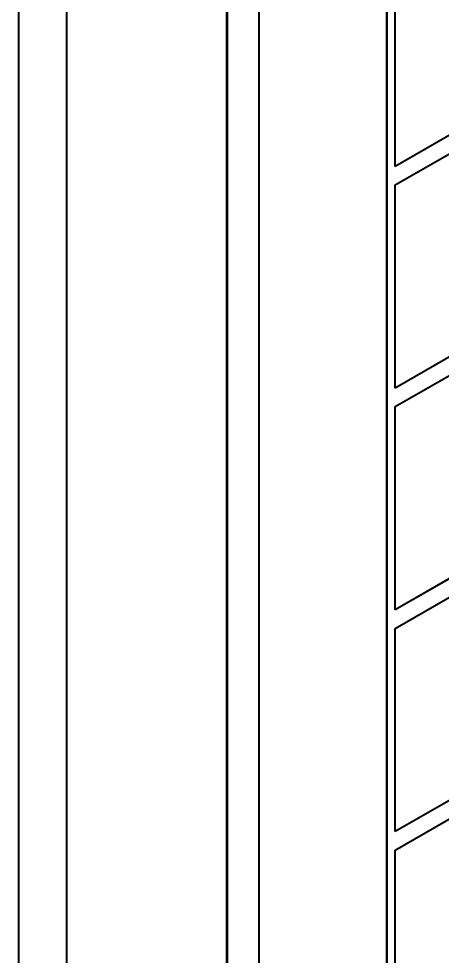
# Model space of a CAD drawing. Header units: millimetres. Extents: x 0 to 5945, y 0 to 4205.
# Drawn here: x 5607.34 to 5612.02, y 3417.95 to 3428.33 of the extents above; entities that cross this region are included whole.
import ezdxf

# ---------------------------------------------------------------- set-up
doc = ezdxf.new("R2010")
doc.units = ezdxf.units.MM
doc.header["$LTSCALE"] = 5
doc.layers.add('가시적인 것(ISO)', color=3, linetype='Continuous', lineweight=40)

msp = doc.modelspace()

# ---------------------------------------------------------------- linework, layer by layer
at = {"layer": '가시적인 것(ISO)'}
for p, q in [((5607.3372, 3397.0137), (5607.3372, 3446.0665)), ((5607.8676, 3396.7083), (5607.8676, 3445.7611)), ((5609.6353, 3401.814), (5609.6353, 3442.6914)), ((5609.6389, 3442.6893), (5609.6389, 3401.812)), ((5609.9924, 3402.39), (5609.9924, 3442.5184)), ((5611.495, 3426.696), (5627.2246, 3435.754)), ((5627.2282, 3435.752), (5611.495, 3426.6919)), ((5611.495, 3426.4875), (5627.2282, 3435.5476)), ((5611.495, 3424.2433), (5627.2246, 3433.3014)), ((5627.2282, 3433.2994), (5611.495, 3424.2393)), ((5611.495, 3424.0349), (5627.2282, 3433.095)), ((5611.4031, 3411.825), (5611.4031, 3431.4461)), ((5611.4066, 3411.823), (5611.4066, 3431.4441)), ((5611.495, 3421.7907), (5627.2246, 3430.8488)), ((5627.2282, 3430.8467), (5611.495, 3421.7866)), ((5611.495, 3421.5822), (5627.2282, 3430.6423)), ((5611.495, 3426.6919), (5611.495, 3428.9402)), ((5611.495, 3419.3381), (5627.2246, 3428.3961)), ((5627.2282, 3428.3941), (5611.495, 3419.334)), ((5611.495, 3419.1296), (5627.2282, 3428.1897)), ((5611.495, 3424.2393), (5611.495, 3426.4875)), ((5611.495, 3421.7866), (5611.495, 3424.0349)), ((5611.495, 3419.334), (5611.495, 3421.5822)), ((5611.495, 3416.8813), (5611.495, 3419.1296))]:
    msp.add_line(p, q, dxfattribs=at)

doc.saveas('drawing.dxf')
